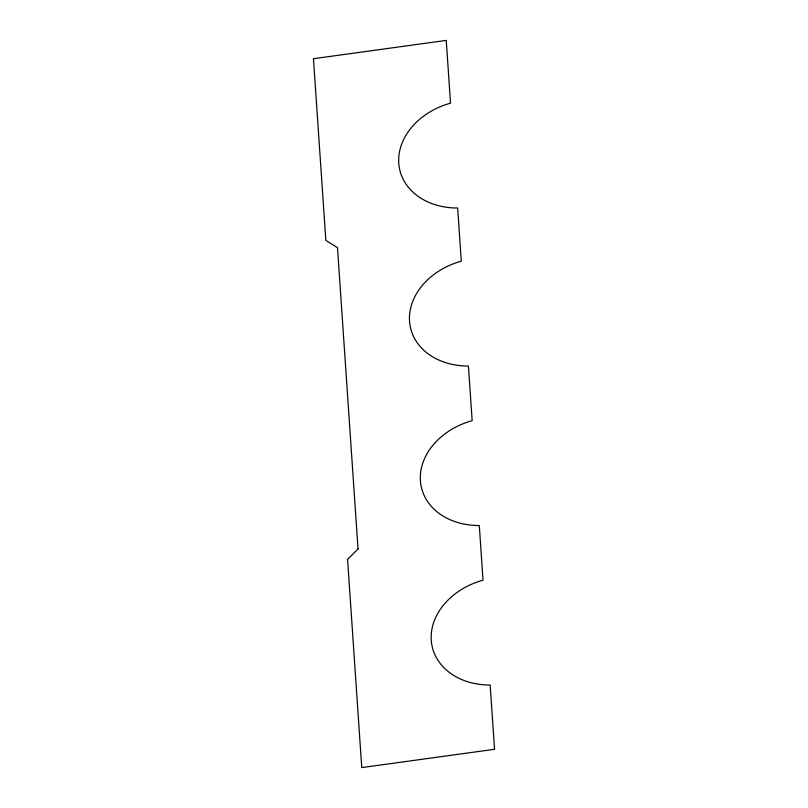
<?xml version="1.0" encoding="UTF-8"?>
<svg xmlns="http://www.w3.org/2000/svg" width="808" height="808" viewBox="0 0 808 808"><rect width="100%" height="100%" fill="white"/><g stroke="black" fill="none" stroke-linecap="round" stroke-linejoin="round"><path stroke-width="1.21" d="M358.035 548.975L347.571 559.368L361.752 767.6L494.546 749.289L490.163 685.033A67.286 52.954 -14.4 0 1 431.26 640.239A67.286 52.954 -14.4 0 1 483.022 580.184L479.296 525.533A67.286 52.954 -14.4 0 1 420.402 480.74A67.286 52.954 -14.4 0 1 472.155 420.685L468.428 366.034A67.286 52.954 -14.4 0 1 409.535 321.241A67.286 52.954 -14.4 0 1 461.287 261.186L457.661 208.02A67.286 52.954 -14.4 0 1 398.768 163.226A67.286 52.954 -14.4 0 1 450.521 103.172L446.248 40.4L313.454 58.711L325.836 240.36L337.502 247.703L358.035 548.975"/></g></svg>
